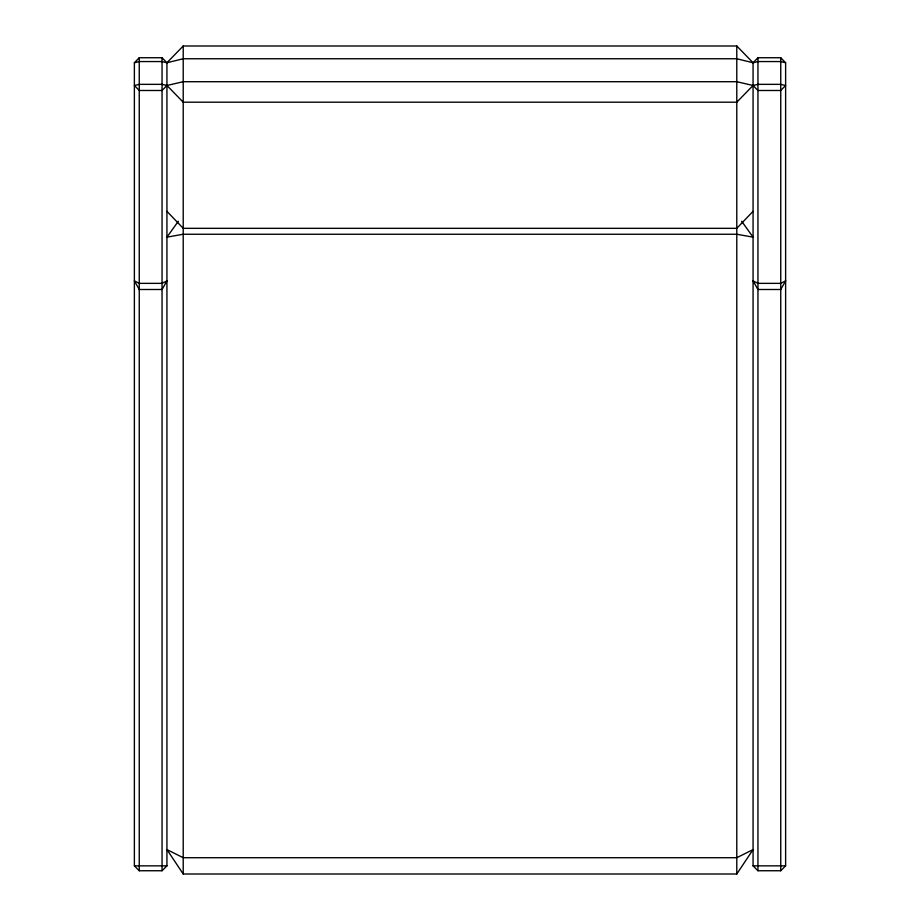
<?xml version="1.0" encoding="UTF-8"?>
<svg xmlns="http://www.w3.org/2000/svg" width="920" height="920" viewBox="0 0 920 920"><rect width="100%" height="100%" fill="white"/><g stroke="black" fill="none" stroke-linecap="round" stroke-linejoin="round"><path stroke-width="1.38" d="M736.782 874L753.066 849.574L736.782 857.716L183.218 857.716L166.934 849.574L183.218 874L736.782 874L736.782 46L183.218 46L166.934 62.767L166.934 865.858L162.046 870.745L139.254 870.745L134.377 865.858L134.377 62.767L139.254 57.73L162.046 57.73L166.934 62.767L183.218 58.754L736.782 58.754L753.066 62.767L757.953 61.559L780.746 61.559L785.622 62.767L785.622 865.858L780.746 870.745L757.953 870.745L753.066 865.858L753.066 62.767L736.782 46M178.33 221.248L166.934 237.153L183.218 234.243L736.782 234.243L753.066 237.153L741.669 221.248M753.066 211.335L736.782 228.332L183.218 228.332L166.934 211.335M753.066 62.767L757.953 57.73L780.746 57.73L785.622 62.767M134.377 62.767L139.254 61.559L162.046 61.559L166.934 62.767M134.377 865.858L166.934 865.858M753.066 865.858L785.622 865.858M780.746 57.73L780.746 870.745M757.953 57.73L757.953 870.745M183.218 46L183.218 874M162.046 57.73L162.046 870.745M139.254 57.73L139.254 870.745M166.934 280.864L162.046 289.501L139.254 289.501L134.377 280.864L139.254 283.36L162.046 283.36L166.934 280.864M785.622 280.864L780.746 289.501L757.953 289.501L753.066 280.864L757.953 283.36L780.746 283.36L785.622 280.864M166.934 85.491L162.046 90.493L139.254 90.493L134.377 85.491L139.254 84.352L162.046 84.352L166.934 85.491L183.218 81.707L736.782 81.707L753.066 85.491L757.953 84.352L780.746 84.352L785.622 85.491L780.746 90.493L757.953 90.493L753.066 85.491L736.782 102.189L183.218 102.189L166.934 85.491"/></g></svg>
